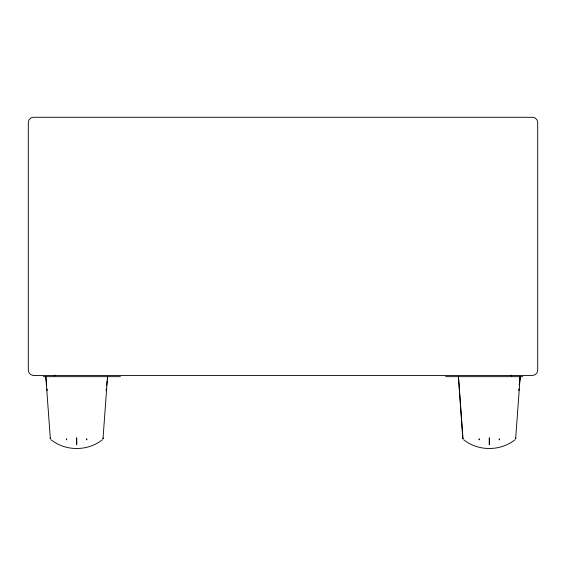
<?xml version="1.0" encoding="UTF-8"?>
<svg xmlns="http://www.w3.org/2000/svg" width="566" height="566" viewBox="0 0 566 566"><rect width="100%" height="100%" fill="white"/><g stroke="black" fill="none" stroke-linecap="round" stroke-linejoin="round"><path stroke-width="0.85" d="M103.274 437.935L102.984 438.954L107.554 376.666L107.285 379.291M515.916 437.935L515.626 438.954L520.204 376.666L519.892 379.298M106.104 390.667L106.288 388.92M106.649 385.418L107.101 381.045M518.753 390.667L518.937 388.92M519.298 385.418L520.204 376.666M519.27 384.562L519.687 381.052M54.18 376.001L55.058 375.131M102.305 439.768C87.659 451.406 65.698 451.406 51.046 439.768M514.954 439.768C500.302 451.406 478.341 451.406 463.695 439.768M33.656 375.428L532.556 375.428L535.125 374.742L537.014 372.86L537.7 370.284L537.7 122.433L537.014 119.858L535.125 117.976L532.556 117.282L33.444 117.282L30.875 117.976L28.986 119.858L28.3 122.433L28.3 370.284L28.986 372.86L30.875 374.742L33.444 375.428M43.228 376.666L120.424 376.666M445.576 376.666L522.772 376.666M50.084 437.935L50.374 438.954L45.796 376.666L46.702 385.418M510.942 375.131L511.82 376.001M47.063 388.92L47.247 390.667M76.679 437.935L76.679 444.657L76.679 437.935M489.321 437.935L489.321 444.657L489.321 437.935M66.533 438.954L66.314 439.768L66.795 439.768L66.533 438.954M479.183 438.954L478.956 439.768L479.437 439.768L479.183 438.954M86.669 438.954L86.407 439.768L87.03 439.768L86.669 438.954M499.311 438.954L499.056 439.768L499.672 439.768L499.311 438.954M462.747 437.935L458.446 376.666L463.016 438.954L462.747 437.935"/></g></svg>
